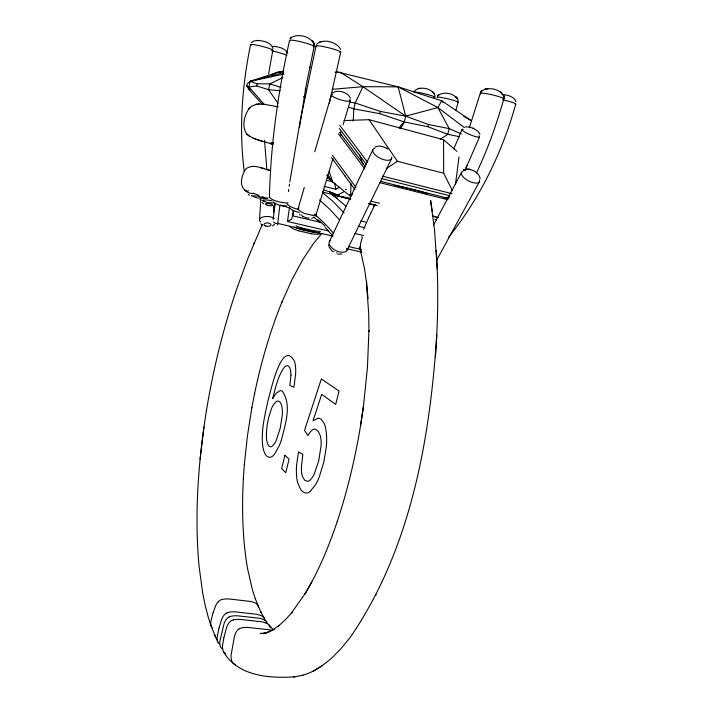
<?xml version="1.0" encoding="UTF-8"?>
<svg xmlns="http://www.w3.org/2000/svg" width="713" height="713" viewBox="0 0 713 713"><rect width="100%" height="100%" fill="white"/><g stroke="black" fill="none" stroke-linecap="round" stroke-linejoin="round"><path stroke-width="1.07" d="M504.082 97.806C502.558 88.991 486.328 85.453 480.669 92.218L481.845 90.596L481.088 91.612M273.311 201.993C276.599 204.854 282.357 206.797 286.599 205.718M504.091 97.039L503.717 95.185L503.993 98.367M350.921 183.286L350.671 196.396L332.597 181.931L326.661 175.371M330.119 192.109L330.128 191.654M353.283 121.067L353.764 108.839L355.181 102.975L362.917 86.674L398.13 86.843L441.712 100.8L471.15 120.604L463.628 116.228M269.416 196.859C270.673 144.178 278.132 91.808 289.549 40.409M243.365 478.637C241.796 508.752 242.429 539.135 247.607 568.894L252.438 589.847L255.521 599.481L255.281 598.768L261.029 612.369L260.619 611.629L264.47 618.626M293.079 211.146L292.838 215.843L320.663 222.34M273.177 219.524L273.311 217.171M273.578 212.474L273.854 207.67A4.216 3.039 -55 0 1 274.924 205.112M301.635 675.496C313.15 672.635 323.069 665.55 331.893 657.876L340.671 649.008L350.03 637.663C410.733 549.42 429.992 439.654 436.775 334.682M259.496 219.764L260.824 199.15M435.393 357.168L435.447 356.464C438.014 321.144 438.62 285.646 436.222 250.29M243.347 478.886L244.327 464.626M262.206 224.595L248.284 257.438L237.563 286.546C223.606 327 213.312 368.683 206.387 410.902L206.413 410.768C198.25 462.015 194.337 514.26 199.043 566.06L202.715 593.189L205.326 605.97L208.321 617.476L211.075 626.103L212.153 627.698M244.318 464.742L247.384 436.169L251.867 407.56M273.845 207.724L274.122 205.166M363.416 406.57L367.445 367.525L368.942 330.377L368.924 331.278L368.71 313.916L366.473 282.018L366.589 283.221L364.584 269.024L359.842 247.678M328.301 230.941L287.508 221.502L287.642 220.46A240.896 6.595 -86.5 0 1 289.46 207.991L282.704 205.718M455.482 184.346L459.02 156.842M203.945 426.962L200.086 459.306M299.469 127.52L306.189 85.293L314.139 46.514M288.417 191.592L288.712 189.48M289.184 186.271L289.505 184.114M289.817 181.958L299.941 122.137L316.011 46.042M360.457 426.392L363.461 406.232L360.493 426.142C355.11 458.406 347.543 490.33 337.294 521.408L337.356 521.221C328.809 546.434 318.631 571.247 304.879 594.116L311.768 582.066M268.596 73.894L272.821 50.249M250.602 44.598C242.001 86.193 238.873 129.133 244.229 171.378M251.787 407.97L254.621 393.353L254.514 393.897C261.038 362.489 269.96 331.527 282.045 301.795L281.84 302.285L292.036 279.523L302.624 259.897L313.702 243.204L321.848 233.365M329.326 103.358L340.698 52.218M223.891 637.663L222.59 645.336A23.707 20.927 -42.6 0 0 222.474 647.324L223.222 651.388L225.7 653.892M223.9 637.6L226.591 627.52A23.725 21.016 -43 0 1 227.358 625.586L227.616 625.043A12.968 11.515 -42.5 0 1 228.632 623.305A7.585 6.747 -42.3 0 1 231.297 620.729A9.109 8.093 -42.3 0 1 233.481 619.927M262.126 104.116L248.775 89.375L246.796 85.908L247.268 83.813L250.174 81.335L277.749 72.227L283.186 71.175M249.194 87.556L248.775 89.375L250.842 89.758M246.796 85.908L248.89 86.968L256.689 85.952L257.188 83.804L269.853 83.902L280.993 87.414M459.537 136.744L447.755 134.294L427.836 126.718L404.28 121.959L379.753 113.661L380.305 111.397L355.181 102.975L349.869 102.102M218.757 629.116L217.305 636.317A23.253 19.973 -33.9 0 0 217.144 638.26L217.625 641.7L219.23 643.848M339.228 194.89L339.04 195.398M218.766 629.053L219.354 626.763M427.836 126.718L428.388 124.49L405.715 116.166L380.305 111.397M219.372 626.7L221.645 619.508A23.297 20.089 -34.3 0 1 222.447 617.681L222.723 617.164A12.736 11.007 -33.8 0 1 223.766 615.524A7.451 6.444 -33.6 0 1 226.458 613.082M455.83 110.64L458.094 102.289M298.114 208.499L304.282 187.474M314.754 151.744L331.411 94.9M480.259 93.385L469.314 127.743M212.536 614.615L210.914 621.183A22.682 18.431 -24.2 0 0 210.7 622.957L210.923 625.631M503.886 98.831C496.578 124.178 487.852 149.177 476.436 172.983M316.216 214.328L332.918 158.642M212.554 614.553L213.196 612.467M340.511 133.34L341.144 131.228M343.042 124.909L350.324 100.658M515.784 104.125C502.264 152.19 480.161 198.036 448.744 237.001M213.214 612.414L215.647 605.845A22.754 18.574 -24.5 0 1 216.485 604.178L216.77 603.706A12.442 10.178 -24.1 0 1 217.848 602.209M363.603 229.328L368.532 218.116M453.753 148.91L462.069 129.463M253.855 243.686L254.104 243.097M464.983 170.362L479.564 136.887M368.585 218L370.742 213.365M370.796 213.24L375.243 204.07M329.299 241.787L372.846 149.775M375.894 595.275L376.143 594.74M347.044 250.174L391.473 158.874M465.99 167.555L466.935 165.719M433.361 225.397L461.552 172.368M400.635 128.732L404.28 121.959L405.715 116.166L398.13 86.843L336.153 71.657M436.704 260.111L479.493 181.619M335.021 72.28L340.457 72.361L362.917 86.674L405.715 116.166L437.844 107.538L441.712 100.8L443.058 102.485M305.253 593.466L291.385 613.118L291.982 612.44L285.12 620.007L278.346 626.076L279.006 625.551L272.393 630.105L265.967 633.197L274.452 629.124M437.425 96.326C442.488 90.266 456.685 93.555 458.272 101.317M352.614 193.704L350.671 196.396L349.539 194.596M399.752 128.233L404.28 121.959L399.022 127.68M414.716 90.756C420.189 85.605 433.54 88.617 435.153 96.255M437.755 95.783L438.433 94.874L438.014 95.39M316.608 44.349C322.971 38.003 336.875 41.889 340.761 49.429M249.862 107.547L248.356 109.392L251.573 106.13L256.6 104.214M249.773 107.654C244.39 114.713 241.431 125.782 246.475 133.732C253.757 140.256 264.095 141.254 273.017 144.365M251.341 42.718L253.783 40.953L258.953 40.472M290.449 38.244C297.232 32.655 311.572 36.408 314.317 44.803M258.32 104.071L263.792 104.258L278.123 106.798M274.576 224.345L272.473 225.869M332.49 92.85C338.051 89.285 347.641 92.146 350.448 98.171M386.33 168.651L397.382 161.281L443.682 173.232L452.3 190.424M440.304 139.16L447.755 134.294L449.19 128.616L437.844 107.538L398.13 86.843M313.132 671.191L322.588 665.434M314.112 217.269L311.777 218.33M267.821 197.831L265.601 198.588M324.041 186.343L335.778 189.221L339.495 187.296M329.513 192.67L338.105 194.756L343.862 191.815M463.512 170.14L467.532 169.186L463.37 170.291C467.835 167.047 479.154 171.28 480.099 178.669M282.811 77.565L269.853 83.902L268.516 89.669L278.034 103.376M375.091 147.083C378.879 145.06 383.612 146.486 387.025 148.616L386.348 148.197L387.738 148.999M271.805 74.731L277.749 72.227L281.02 72.298M268.052 632.19L268.926 631.95L262.749 633.59L266.136 633.171L260.2 633.429L265.664 633.5M319.781 41.915L321.447 41.461M283.48 72.646L250.174 81.335L248.89 86.968L264.309 104.463M283.899 74.054L250.174 81.335L257.188 83.804M223.641 652.092C238.089 676.361 269.674 678.553 294.924 676.797M287.562 221.493L291.465 219.221L292.963 215.255A245.7 9.421 -86.4 0 1 293.747 210.522M293.649 677.047L302.909 675.238M443.433 197.884L449.796 196.975M255.931 104.312L259.131 103.866M341.848 254.122L337.579 254.024M465.117 126.869L469.323 127.003L473.744 128.492M243.356 627.609L245.415 627.44A44.456 40.044 -55.8 0 1 247.509 627.404L269.853 629.811A44.215 39.723 -56.8 0 1 271.822 630.283L272.749 630.55M418.273 88.51L420.581 88.269M487.835 88.804L485.152 89.08L486.07 88.991M332.16 89.33L362.917 86.674M319.085 232.723L318.996 232.723A24.064 20.267 47.4 0 1 316.376 232.679L315.841 232.643A43.983 36.826 46.7 0 1 313.462 232.349L313.123 232.304M445.928 198.464L448.415 198.357L380.706 181.387M344.005 120.577L369.04 119.686L443.566 139.712L456.935 151.361M272.402 46.336C277.963 46.559 284.817 47.923 287.776 53.145M257.028 40.391C262.812 40.721 271.261 42.112 272.972 48.627M312.339 215.29L305.244 213.677A9.884 2.923 18.1 0 1 301.011 211.69L300.485 211.387A9.447 2.763 17.9 0 1 299.077 207.715M280.218 90.765L268.516 89.669L256.689 85.952M501.934 94.303C507.05 95.034 514.126 96.202 516.007 101.763M272.696 142.867L273.498 142.965L270.985 142.538L272.313 142.769M395.688 185.737L394.975 185.63A11.961 2.843 8.2 0 0 394.663 185.576M314.558 230.896L314.896 230.95A44.135 37.254 48 0 0 317.285 231.244L317.82 231.279A24.135 20.49 48.8 0 0 320.369 231.333M311.599 233.793L311.982 233.855A43.832 36.39 45.4 0 0 314.362 234.149L314.888 234.185A23.984 20.035 46.1 0 0 317.419 234.238L319.121 234.051A9.661 8.093 46.8 0 0 320.903 233.516M311.421 233.766L298.836 230.878M309.264 67.289L311.412 67.637M314.201 230.843L301.777 227.973M312.766 232.242L303.533 230.263M379.753 113.661L353.764 108.839L348.639 107.217M428.388 124.49L449.19 128.616L461.382 133.919M344.406 197.537L346.242 197.938M347.16 198.143L350.805 198.98M346.554 248.685L361.348 252.046M348.443 246.555L360.778 249.363M332.909 236.128L277.74 223.427L275.512 223.454L273.435 221.895M354.869 233.499L363.47 235.495M358.291 226.164L364.753 227.679M360.769 220.968L365.814 222.162M342.989 196.752L344.611 197.144M322.276 192.038L350.136 198.793M372.854 204.301L375.403 204.925M368.71 203.517L377.346 205.611M350.181 199.132L332.213 194.774L337.32 198.196M368.799 203.651L375.519 205.282M370.787 201.155L379.521 203.276M432.8 216.262L438.406 217.634M327.374 180.496L332.303 181.708M345.422 197.341L347.864 197.947M411.294 189.097L404.369 187.439A48.689 11.248 8.3 0 0 400.964 186.699L400.278 186.556A26.096 6.132 8.2 0 0 397.364 186.004M327.463 178.446L331.554 179.462M379.869 182.697L448.04 199.747M382.471 176.147L452.069 193.704M381.312 178.491L449.769 195.71M412.203 189.319L419.743 191.289A48.582 11.185 8.2 0 1 422.756 192.153L423.317 192.332A25.989 6.069 8 0 1 424.984 192.867M267.518 169.712L270.272 170.63C262.589 168.669 253.026 163.224 245.86 168.963C241.493 175.104 238.356 186.913 246.6 191.351M348.675 198.152L350.315 198.571M303.355 230.219L300.369 229.39M260.379 167.582L264.149 168.642M436.668 220.014L434.725 219.078M269.986 143.509L272.812 144.293M298.658 230.825L298.319 230.718A43.956 36.532 45 0 1 295.948 229.925L295.494 229.746A24.099 20.178 45.4 0 1 292.927 228.615L291.269 227.643A9.732 8.191 45.5 0 1 289.656 226.386M303.426 96.727L305.529 97.369M300.102 229.31L299.763 229.203A44.108 36.978 46.3 0 1 297.392 228.401L296.866 228.196A24.18 20.41 46.7 0 1 294.371 227.082M301.51 227.893L301.171 227.786A44.259 37.406 47.6 0 1 298.8 226.975L298.275 226.779A24.251 20.641 48 0 1 296.082 225.807M257.758 139.81L261.849 141.112M334.727 193.606L323.738 189.916M316.117 216.146L315.306 215.87M281.243 205.21L280.664 205.005M265.432 622.788L263.587 622.217A42.869 37.646 -42.5 0 0 261.662 621.763L239.72 619.356A43.101 37.932 -41.6 0 0 237.661 619.374L235.629 619.517A14.01 12.433 -42.2 0 0 233.472 619.909M252.981 193.08L258.917 195.326M426 193.223L426.918 193.579M263.623 200.638L264.086 200.808M253.329 138.188L256.502 139.383M262.348 196.681L267.072 198.571M235.593 664.774L233.748 663.705M473.031 128.144L478.084 131.335L479.947 134.356M499.51 91.514L501.729 92.904M322.472 192.662L332.793 201.28L344.022 212.902M262.607 225.388L260.842 223.873M333.978 195.888L345.867 206.209M437.844 107.538L464.315 127.547M222.091 648.892L220.29 646.638L219.738 642.992A23.476 20.463 -38.1 0 1 219.871 641.049L224.051 623.697A23.502 20.57 -38.5 0 1 224.827 621.816L225.103 621.29A12.852 11.265 -37.9 0 1 226.128 619.597A7.522 6.604 -37.7 0 1 228.811 617.084M263.552 203.82L262.277 202.59M313.667 217.019L320.208 222.616M260.967 200.21L260.004 199.426M433.549 92.485L432.354 91.522M319.495 199.898L329.736 209.23L339.744 220.112M249.354 195.255L248.258 194.177M332.659 251.734L329.246 247.349M246.653 133.919L249.185 136.094M300.244 214.978L299.487 214.221M324.914 227.162L332.828 235.807M232.937 662.983L231.573 660.684L231.039 657.341A24.394 22.032 -57 0 1 231.083 655.14L234.488 636.156A24.376 22.076 -57.7 0 1 235.192 634.107L235.442 633.527A13.315 12.094 -57.1 0 1 236.404 631.673A7.79 7.077 -56.9 0 1 239.007 628.919M265.423 622.797A13.886 12.273 -43.8 0 1 267.268 623.608A9.019 7.977 -44 0 1 268.89 624.882L272.963 629.374M327.454 176.093L332.597 181.931L329.21 171.361M327.882 175.799L332.597 181.931L327.517 174.623M339.727 125.265L367.765 162.412M339.335 128.483L366.642 164.756M339.504 132.306L365.377 166.78M338.399 133.723L364.842 169.026M332.481 155.372L355.983 187.492M434.689 93.92L433.923 92.85M331.616 157.689L344.994 175.977M344.539 175.362L355.029 189.756M360.725 249.087L359.664 246.956M369.04 119.686L397.382 161.281M361.357 251.529L360.199 248.222L360.546 243.846A48.003 37.637 -21.5 0 1 361.464 240.37L362.266 237.982L361.83 236.547M340.511 134.499L340.939 135.194M305.173 88.688L306.323 90.578M211.191 626.379L217.75 642.003M214.301 634.534L215.522 637.181M335.77 189.186L334.762 183.606M359.521 154.846L362.988 164.097M430.599 200.496L434.574 230.246L437.221 268.792M430.599 200.389L432.265 211.333M328.675 244.532L328.916 246.511M266.796 168.99L264.532 140.39M366.473 282.018L368.024 298.551M334.754 183.357L334.745 182.974M443.566 139.712L443.682 173.232M258.391 104.437A63.395 3.378 13.8 0 1 258.186 104.16M274.38 202.768A6.39 1.176 8.3 0 1 265.708 201.993A6.39 1.176 8.3 0 1 263.418 200.032A6.39 1.176 8.3 0 1 272.125 200.843M271.938 50.98A11.256 1.078 14.2 0 1 286.938 55.266M252.919 193.678A11.497 2.121 2.3 0 1 248.534 190.736M251.341 45.222A11.461 1.114 14.2 0 1 262.027 46.345A11.461 1.114 14.2 0 1 271.849 50.427M437.532 97.708A10.793 0.998 13.4 0 1 447.728 98.795A10.793 0.998 13.4 0 1 457.568 102.458M414.146 92.36A10.731 0.989 13.5 0 1 426.472 94.205A10.731 0.989 13.5 0 1 433.869 97.414M480.999 93.982A12.13 1.248 13.2 0 1 492.326 94.874A12.13 1.248 13.2 0 1 502.959 99.107M502.772 99.838A11.934 1.203 13.1 0 1 515.151 104.33M288.025 202.929A12.21 3.494 10.7 0 1 274.639 200.54A12.21 3.494 10.7 0 1 269.755 196.004M289.817 40.757A12.674 1.373 14.1 0 1 302.963 42.317A12.674 1.373 14.1 0 1 313.203 46.808M299.121 212.385A6.863 1.64 16.2 0 1 290.556 208.49M298.569 209.453A12.228 4.18 13.2 0 1 287.187 203.9M316.634 46.684A12.727 1.39 14 0 1 328.782 47.789A12.727 1.39 14 0 1 339.807 52.468M260.628 222.028A8.28 3.895 3.6 0 1 263.124 216.939A8.28 3.895 3.6 0 1 274.309 218.347M268.944 624.838A7.513 6.64 -44.1 0 1 270.28 627.823M243.356 627.618A14.394 13.066 -56.7 0 0 241.19 628.037A9.349 8.494 -56.9 0 0 239.042 628.973M361.099 249.559A11.524 9.251 -20.7 0 1 360.787 249.185M228.837 617.137A9.019 7.914 -37.7 0 1 230.985 616.308A13.886 12.166 -37.7 0 1 233.133 615.925L235.156 615.782A42.646 37.058 -37.2 0 1 237.206 615.774L259.015 618.189A42.415 36.782 -38 0 1 260.922 618.634L262.74 619.196A13.761 12.014 -39.1 0 1 264.559 620.007A8.939 7.807 -39.4 0 1 266.163 621.246M266.216 621.21A7.442 6.506 -39.5 0 1 267.393 623.554M263.578 617.262A8.859 7.629 -35.1 0 0 261.983 616.059A13.636 11.729 -34.9 0 0 260.192 615.266L258.391 614.704A41.987 35.864 -33.9 0 0 256.493 614.258L234.827 611.834A42.21 36.131 -33.1 0 0 232.786 611.834L230.771 611.968A13.761 11.88 -33.5 0 0 228.632 612.324A8.948 7.736 -33.6 0 0 226.484 613.135M263.623 617.226A7.38 6.355 -35.2 0 1 264.862 619.989M264.888 620.06A12.647 10.9 -34.9 0 1 264.978 620.72M217.857 602.218A7.282 5.962 -23.9 0 1 220.567 600.007A8.734 7.148 -23.9 0 1 222.732 599.339A13.431 10.98 -23.9 0 1 224.845 599.027L226.841 598.929A41.096 33.253 -23.6 0 1 228.855 598.947L250.147 601.407A40.891 33.012 -24.3 0 1 252.01 601.834L253.775 602.36A13.324 10.847 -25.1 0 1 255.521 603.109A8.654 7.05 -25.2 0 1 257.036 604.241M258.311 607.423A12.362 10.08 -25 0 0 258.249 606.825A7.21 5.882 -25.3 0 0 257.09 604.205M265.441 204.266A3.636 0.989 8.3 0 1 269.238 203.686A3.636 0.989 8.3 0 1 272.553 205.344A3.636 0.989 8.3 0 1 267.749 205.415M267.883 205.335A3.699 0.945 9.3 0 1 265.503 204.266M277.651 225.005A241.288 4.643 -86.5 0 1 279.888 205.656M289.826 208.08A5.847 4.831 -73.6 0 1 289.478 207.955M273.337 218.41A246.056 5.419 -86.4 0 1 275.173 203.357M373.051 204.542A5.036 1.845 -76.3 0 1 373.612 206.405M332.196 194.827A46.933 28.208 -80.6 0 1 333.951 195.959M345.449 189.302A115.604 64.402 6.1 0 1 346.509 189.542M433.237 216.012A146.949 6.141 12.9 0 1 436.071 216.832M317.998 219.791A235.37 125.23 84.5 0 1 324.861 225.95M314.718 214.39A240.575 126.424 84.9 0 1 333.675 233.49M478.958 135.809A9.501 1.658 22.7 0 1 470.241 134.739A9.501 1.658 22.7 0 1 463.165 129.213M349.744 99.481A9.893 2.121 17 0 1 340.137 99.677A9.893 2.121 17 0 1 332.677 94.205M309.13 217.813A3.984 1.248 19.7 0 1 306.759 217.955M302.57 216.217A3.984 1.248 19.7 0 1 301.724 214.978M306.1 217.67A4.055 1.176 19.8 0 1 302.936 216.351M312.374 215.317A9.83 2.959 17.9 0 0 315.592 214.934L315.993 214.649A8.904 2.647 17.5 0 0 316.26 214.167A9.715 2.888 17.5 0 0 316.117 213.419M391.722 157.029A10.374 4.643 25.9 0 1 379.61 158.01A10.374 4.643 25.9 0 1 374.86 148.206M336.946 252.919A4.153 2.246 26.7 0 1 336.572 252.839M334.023 251.636A4.153 2.246 26.7 0 1 333.711 251.395M347.249 248.605A9.822 5.143 26.2 0 1 335.939 250.611A9.822 5.143 26.2 0 1 330.511 240.424M479.519 179.774A10.098 4.394 27.7 0 1 468.512 180.924A10.098 4.394 27.7 0 1 463.076 171.182M361.847 252.197A11.56 9.153 -19.5 0 1 361.687 252.01M301.358 467.541L301.537 471.854A19.429 6.987 -81 0 0 302.517 476.632L304.647 480.197L307.624 481.355A21.265 7.665 -80.9 0 0 309.897 480.25L311.813 478.182A24.313 8.752 -80.9 0 0 314.166 474.27L318.711 460.981L321.108 445.58A21.488 7.763 -80.8 0 0 321.019 440.206A20.312 7.344 -80.8 0 0 320.297 435.75L318.256 431.285L315.048 429.092A21.203 7.638 -80.8 0 0 312.428 429.894A24.732 8.921 -80.8 0 0 307.936 435.59L304.513 430.438L321.358 378.942L339.005 391.045L335.689 404.423L321.706 394.334L312.98 420.902L317.864 418.281A32.29 11.684 -80.8 0 1 321.135 419.289L324.05 423.228A30.962 11.221 -80.7 0 1 325.663 428.433L326.278 432.408A36.978 13.351 -80.8 0 1 326.607 436.998L326.652 438.611A33.663 12.174 -80.8 0 1 326.313 447.051L323.88 461.819L319.246 476.997A39.634 14.269 -80.8 0 1 315.547 484.671L310.146 491.462A32.718 11.8 -80.9 0 1 307.053 492.986L304.816 492.87L302.66 491.676A49.767 17.985 -80.7 0 1 300.877 489.813L297.731 482.986A31.479 11.301 -80.9 0 1 296.697 477.184A32.941 11.836 -80.9 0 1 296.421 473.182A31.336 11.248 -80.9 0 1 296.635 464.591L298.515 451.917L302.856 454.297L301.358 467.541M266.412 434.244L266.404 434.921A19.447 6.408 -80.4 0 0 266.742 440.286A20 6.595 -80.4 0 0 269.309 446.293L270.548 446.775A17.201 5.668 -80.4 0 0 272.232 446.195L274.452 443.718A20.089 6.613 -80.4 0 0 275.976 441.035L280.138 428.504L282.33 414.841A19.046 6.292 -80.2 0 0 282.401 411.945A19.572 6.462 -80.2 0 0 282.295 409.298L282.214 408.496A17.772 5.873 -80.2 0 0 281.564 405.073L280.156 402.284A24.991 8.244 -80.3 0 0 279.229 401.437L277.927 401.027A19.171 6.319 -80.2 0 0 275.842 401.9L273.596 404.556A19.741 6.515 -80.3 0 0 271.448 408.718L268.685 417.56A28.912 9.59 -80.3 0 0 266.662 429.859L266.412 434.244M264.487 198.223L257.366 197.991L251.297 195.763L257.794 196.111L264.487 198.223M290.975 375.1L289.861 385.581L293.925 387.212L295.663 373.585A25.855 8.618 -79.6 0 0 294.549 361.446C281.662 337.24 269.862 395.073 268.088 400.412C264.746 415.661 260.753 431.374 262.892 447.087C263.658 450.946 265.076 457.318 270.022 457.354A29.483 9.732 -80.4 0 0 272.268 456.391A28.618 9.447 -80.4 0 0 274.594 454.092L279.291 445.589A38.181 12.54 -80.3 0 0 281.457 439.841C285.2 424.645 292.098 405.029 282.268 391.152A29.581 9.786 -80.2 0 0 279.959 390.769L276.056 393.362L272.598 398.701C275.583 387.917 277.633 376.232 284.478 367.079A18.886 6.274 -79.7 0 1 287.999 365.867A20.944 6.952 -79.7 0 1 288.72 366.357L289.656 367.596A16.167 5.374 -79.6 0 1 290.592 370.564L290.975 375.1M284.906 455.259L281.644 468.646L285.77 472.71L289.068 459.19L284.906 455.259M290.94 37.637L290.12 38.707L291.341 37.192L290.94 37.637M469.092 169.329L468.575 169.222L470.66 169.649L469.092 169.329M245.486 190.585L244.746 190.095L247.304 191.806L245.486 190.585M456.694 97.538L455.509 96.567L457.853 98.973L456.694 97.538M312.561 41.069L312.276 40.703L313.56 42.37L314.281 45.204L314.068 43.359L312.561 41.069M265.61 225.976A3.512 1.693 3.2 0 0 271.002 224.845A3.512 1.693 3.2 0 0 265.878 223.053A3.512 1.693 3.2 0 0 265.61 225.976"/></g></svg>
